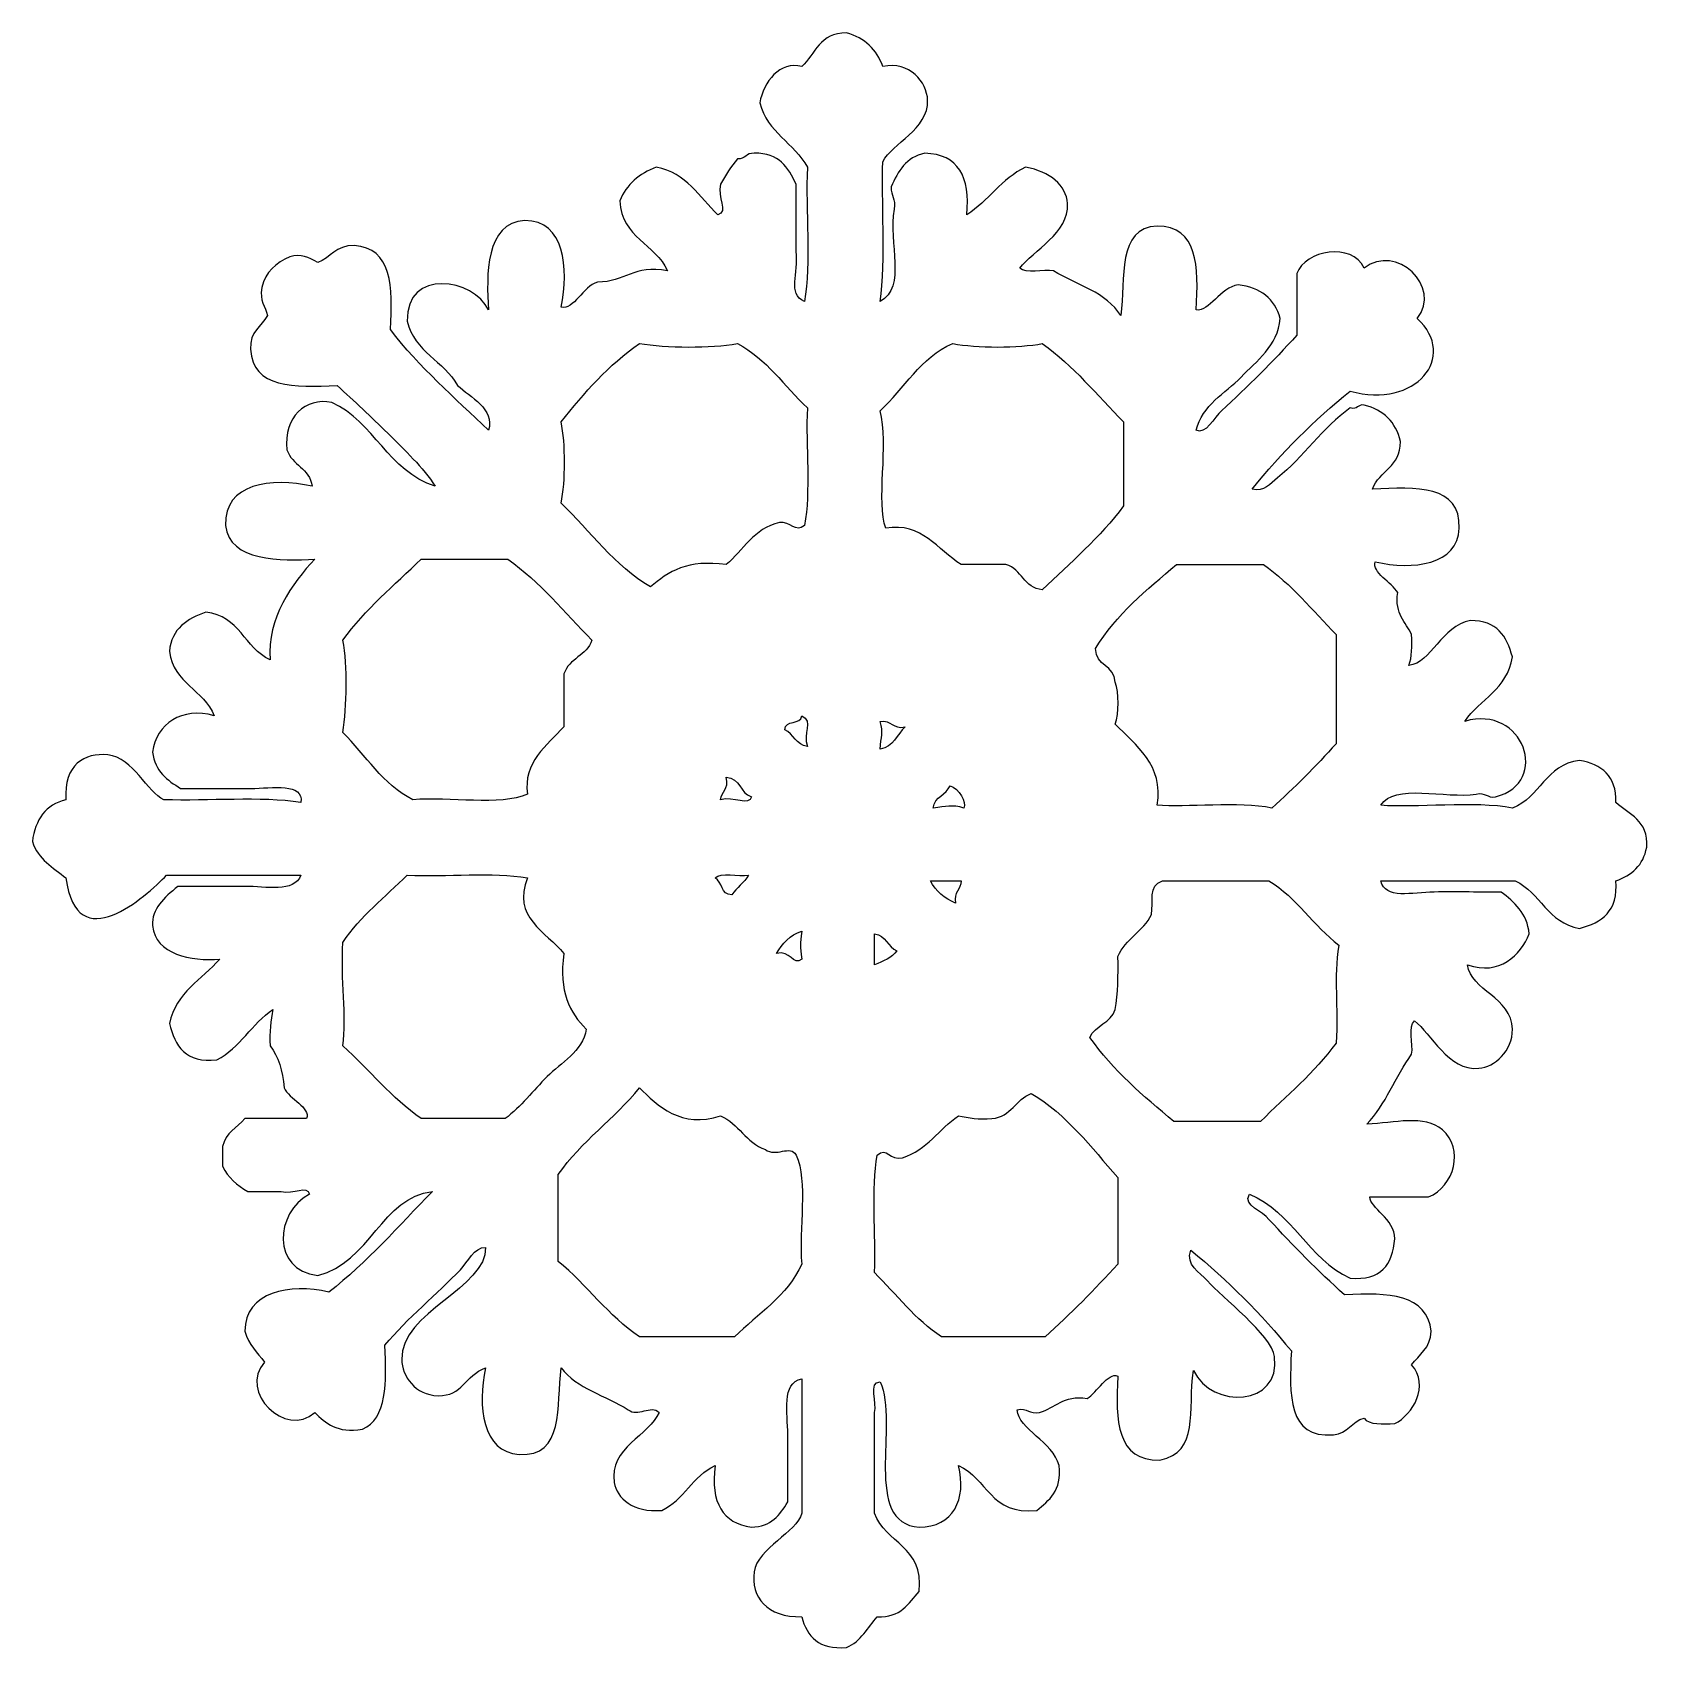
# Model space of a CAD drawing. Header units: centimetres. Extents: x -162 to 48, y -78 to 11.
# Drawn here: x 40.75 to 47.59, y 3.94 to 10.78 of the extents above; entities that cross this region are included whole.
import ezdxf

# ---------------------------------------------------------------- set-up
doc = ezdxf.new("R2010")
doc.units = ezdxf.units.CM
doc.header["$MEASUREMENT"] = 0
doc.layers.add('layer 1', color=7, linetype='Continuous')

msp = doc.modelspace()

# ---------------------------------------------------------------- linework, layer by layer
at = {"layer": 'layer 1', "color": 140}
for points, knots in [([(44.33799, 9.63819), (44.45172, 9.7001), (44.37127, 9.8855), (44.39695, 10.02851), (44.39695, 10.02851), (44.40619, 10.07313), (44.3826, 10.08492), (44.38542, 10.12305), (44.38542, 10.12305), (44.41405, 10.18895), (44.44779, 10.24995), (44.52706, 10.26495), (44.52706, 10.26495), (44.66942, 10.26174), (44.71934, 10.16557), (44.70453, 10.00499), (44.70453, 10.00499), (44.79651, 10.06297), (44.85082, 10.15816), (44.95302, 10.20605), (44.95302, 10.20605), (45.05679, 10.18732), (45.12565, 10.13025), (45.1305, 10.0521), (45.1305, 10.0521), (45.13836, 9.92867), (44.98421, 9.85333), (44.92944, 9.78009), (44.92944, 9.78009), (44.95368, 9.75303), (45.02764, 9.7757), (45.07134, 9.7681), (45.07134, 9.7681), (45.16843, 9.7075), (45.29644, 9.67769), (45.3554, 9.57877), (45.3554, 9.57877), (45.37643, 9.73528), (45.33876, 9.95016), (45.50909, 9.95756), (45.50909, 9.95756), (45.68172, 9.95645), (45.68585, 9.78703), (45.67451, 9.60262), (45.67451, 9.60262), (45.73072, 9.59403), (45.77508, 9.69898), (45.85225, 9.70888), (45.85225, 9.70888), (45.94659, 9.69689), (46.00732, 9.65136), (46.02953, 9.56698), (46.02953, 9.56698), (46.02075, 9.45004), (45.92857, 9.38583), (45.86404, 9.31855), (45.86404, 9.31855), (45.7984, 9.25062), (45.69928, 9.20043), (45.67451, 9.09391), (45.67451, 9.09391), (45.71271, 9.07216), (45.75241, 9.1496), (45.7811, 9.17665), (45.7811, 9.17665), (45.89293, 9.27813), (45.9988, 9.38511), (46.10048, 9.49603), (46.10048, 9.49603), (46.10048, 9.49603), (46.10048, 9.75631), (46.10048, 9.75631), (46.10048, 9.75631), (46.13448, 9.85569), (46.33462, 9.89035), (46.38454, 9.78009), (46.38454, 9.78009), (46.5193, 9.8855), (46.71643, 9.70082), (46.60938, 9.56698), (46.60938, 9.56698), (46.78345, 9.40385), (46.60388, 9.18333), (46.32538, 9.25959), (46.32538, 9.25959), (46.17261, 9.13623), (46.03464, 8.99826), (45.91141, 8.84549), (45.91141, 8.84549), (45.96087, 8.83186), (45.98773, 8.86907), (46.01773, 8.89285), (46.01773, 8.89285), (46.12773, 8.97972), (46.21001, 9.10596), (46.32538, 9.18844), (46.32538, 9.18844), (46.35886, 9.17849), (46.35585, 9.20528), (46.38454, 9.20043), (46.38454, 9.20043), (46.46702, 9.18058), (46.51832, 9.12902), (46.53823, 9.04654), (46.53823, 9.04654), (46.53961, 8.93858), (46.44828, 8.92358), (46.42011, 8.84549), (46.42011, 8.84549), (46.60545, 8.85354), (46.79288, 8.8635), (46.78666, 8.68), (46.78666, 8.68), (46.78207, 8.52467), (46.58973, 8.50109), (46.43191, 8.53784), (46.43191, 8.53784), (46.41527, 8.49349), (46.50214, 8.45071), (46.52644, 8.40773), (46.52644, 8.40773), (46.51327, 8.31555), (46.5609, 8.2843), (46.5856, 8.23026), (46.5856, 8.23026), (46.58678, 8.18171), (46.58789, 8.13343), (46.57381, 8.10015), (46.57381, 8.10015), (46.66854, 8.10912), (46.71178, 8.26838), (46.83402, 8.28941), (46.83402, 8.28941), (46.94611, 8.29105), (46.98863, 8.22331), (47.01156, 8.13572), (47.01156, 8.13572), (46.99073, 7.99867), (46.87379, 7.95779), (46.8105, 7.86345), (46.8105, 7.86345), (47.05775, 7.9365), (47.17606, 7.60553), (46.94061, 7.54427), (46.94061, 7.54427), (46.90314, 7.53831), (46.89875, 7.5653), (46.85787, 7.55587), (46.85787, 7.55587), (46.72822, 7.53549), (46.51072, 7.60323), (46.45549, 7.5085), (46.45549, 7.5085), (46.59438, 7.49645), (46.85394, 7.52717), (47.01156, 7.49691), (47.01156, 7.49691), (47.12988, 7.54015), (47.1511, 7.68041), (47.29536, 7.69797), (47.29536, 7.69797), (47.38898, 7.68113), (47.45227, 7.63396), (47.44925, 7.52049), (47.44925, 7.52049), (47.50382, 7.46847), (47.58768, 7.44607), (47.57936, 7.33123), (47.57936, 7.33123), (47.56554, 7.25399), (47.51581, 7.21337), (47.44925, 7.18932), (47.44925, 7.18932), (47.45895, 7.06125), (47.39036, 7.01159), (47.29536, 6.9882), (47.29536, 6.9882), (47.16041, 7.01087), (47.13106, 7.13914), (47.02335, 7.18932), (47.02335, 7.18932), (47.02335, 7.18932), (46.45549, 7.18932), (46.45549, 7.18932), (46.45549, 7.18932), (46.47141, 7.10861), (46.58861, 7.14052), (46.68033, 7.14189), (46.68033, 7.14189), (46.77952, 7.14333), (46.88165, 7.14078), (46.96413, 7.14189), (46.96413, 7.14189), (47.01851, 7.09754), (47.07485, 7.05529), (47.08251, 6.96442), (47.08251, 6.96442), (47.04668, 6.87499), (46.95679, 6.78668), (46.82223, 6.83405), (46.82223, 6.83405), (46.83448, 6.72451), (47.00855, 6.69818), (47.01156, 6.5623), (47.01156, 6.5623), (47.0134, 6.46895), (46.93504, 6.40258), (46.86966, 6.39656), (46.86966, 6.39656), (46.74067, 6.38476), (46.66716, 6.54402), (46.59739, 6.59768), (46.59739, 6.59768), (46.57033, 6.57364), (46.5932, 6.49941), (46.5856, 6.45571), (46.5856, 6.45571), (46.51674, 6.36262), (46.4758, 6.24195), (46.39633, 6.15992), (46.39633, 6.15992), (46.51373, 6.16503), (46.63807, 6.20244), (46.71571, 6.13634), (46.71571, 6.13634), (46.80978, 6.05635), (46.76563, 5.89735), (46.65655, 5.85254), (46.65655, 5.85254), (46.65655, 5.85254), (46.40832, 5.85254), (46.40832, 5.85254), (46.40832, 5.85254), (46.40904, 5.80583), (46.51419, 5.76128), (46.51465, 5.67506), (46.51465, 5.67506), (46.50469, 5.56664), (46.45595, 5.49733), (46.32538, 5.50932), (46.32538, 5.50932), (46.14765, 5.59186), (46.08292, 5.78762), (45.89942, 5.86433), (45.89942, 5.86433), (45.86981, 5.81323), (45.95884, 5.79358), (45.98216, 5.75781), (45.98216, 5.75781), (46.08384, 5.64637), (46.19036, 5.54004), (46.3018, 5.43837), (46.3018, 5.43837), (46.4874, 5.45062), (46.65033, 5.4402), (46.66854, 5.28467), (46.66854, 5.28467), (46.66559, 5.21261), (46.61704, 5.18621), (46.5856, 5.14258), (46.5856, 5.14258), (46.66277, 5.05499), (46.59025, 4.93248), (46.51465, 4.89435), (46.51465, 4.89435), (46.46309, 4.89389), (46.40511, 4.88714), (46.38454, 4.91793), (46.38454, 4.91793), (46.33115, 4.90405), (46.31752, 4.85091), (46.25443, 4.84698), (46.25443, 4.84698), (46.06051, 4.83054), (46.06857, 5.01614), (46.07689, 5.20174), (46.07689, 5.20174), (45.94934, 5.35818), (45.80816, 5.50054), (45.65119, 5.62763), (45.65119, 5.62763), (45.6297, 5.56435), (45.6884, 5.53546), (45.72194, 5.49753), (45.72194, 5.49753), (45.7811, 5.43051), (45.99415, 5.2683), (46.00594, 5.17789), (46.00594, 5.17789), (46.03326, 4.96713), (45.74271, 4.95325), (45.66298, 5.11899), (45.66298, 5.11899), (45.63848, 4.95004), (45.68886, 4.7721), (45.52089, 4.7404), (45.52089, 4.7404), (45.3383, 4.73509), (45.33228, 4.9068), (45.34361, 5.09541), (45.34361, 5.09541), (45.29899, 5.11179), (45.25622, 5.02492), (45.21324, 5.00068), (45.21324, 5.00068), (45.11084, 5.01633), (45.07992, 4.96045), (45.01218, 4.94145), (45.01218, 4.94145), (44.96829, 4.93313), (44.96134, 4.96157), (44.91738, 4.95325), (44.91738, 4.95325), (44.92341, 4.86847), (45.06813, 4.81993), (45.09512, 4.71681), (45.09512, 4.71681), (45.10717, 4.61029), (45.0526, 4.56987), (45.00039, 4.52735), (45.00039, 4.52735), (44.80437, 4.50494), (44.79101, 4.66506), (44.66922, 4.71681), (44.66922, 4.71681), (44.70617, 4.57445), (44.64537, 4.45614), (44.50347, 4.4564), (44.50347, 4.4564), (44.26082, 4.47395), (44.4189, 4.89225), (44.33799, 5.07163), (44.33799, 5.07163), (44.28807, 5.07045), (44.326, 4.98076), (44.31421, 4.94145), (44.31421, 4.94145), (44.31421, 4.94145), (44.31421, 4.51575), (44.31421, 4.51575), (44.31421, 4.51575), (44.3602, 4.38774), (44.52293, 4.37732), (44.50347, 4.18432), (44.50347, 4.18432), (44.45794, 4.13539), (44.42604, 4.07249), (44.326, 4.07806), (44.326, 4.07806), (44.28486, 4.03227), (44.2578, 3.97291), (44.19589, 3.94795), (44.19589, 3.94795), (44.08033, 3.93865), (44.02811, 3.99276), (44.00663, 4.07806), (44.00663, 4.07806), (43.8589, 4.07367), (43.79096, 4.16329), (43.8055, 4.26707), (43.8055, 4.26707), (43.81985, 4.37018), (43.98697, 4.43393), (44.00663, 4.51575), (44.00663, 4.51575), (44.00663, 4.51575), (44.00663, 5.08342), (44.00663, 5.08342), (44.00663, 5.08342), (43.91923, 5.0658), (43.94766, 4.94008), (43.94766, 4.84698), (43.94766, 4.84698), (43.94766, 4.84698), (43.94766, 4.56292), (43.94766, 4.56292), (43.94766, 4.56292), (43.9151, 4.50835), (43.87809, 4.45869), (43.79371, 4.4564), (43.79371, 4.4564), (43.67284, 4.47369), (43.62063, 4.55945), (43.64002, 4.71681), (43.64002, 4.71681), (43.54529, 4.67338), (43.50925, 4.57124), (43.41518, 4.52735), (43.41518, 4.52735), (43.29221, 4.51811), (43.22545, 4.57792), (43.21386, 4.64586), (43.21386, 4.64586), (43.18981, 4.79149), (43.36499, 4.84672), (43.40339, 4.94145), (43.40339, 4.94145), (43.36919, 4.97637), (43.31278, 4.91977), (43.27328, 4.95325), (43.27328, 4.95325), (43.179, 5.01293), (43.0544, 5.04247), (42.98948, 5.13052), (42.98948, 5.13052), (42.9691, 4.96943), (43.00448, 4.75291), (42.81174, 4.76398), (42.81174, 4.76398), (42.65595, 4.77322), (42.63472, 4.96831), (42.66984, 5.13052), (42.66984, 5.13052), (42.58087, 5.09659), (42.57301, 5.00965), (42.46878, 5.01247), (42.46878, 5.01247), (42.37241, 5.01496), (42.31666, 5.09449), (42.31509, 5.16636), (42.31509, 5.16636), (42.31024, 5.36486), (42.67652, 5.4689), (42.66984, 5.63943), (42.66984, 5.63943), (42.62129, 5.64015), (42.59588, 5.5787), (42.56351, 5.54496), (42.56351, 5.54496), (42.46741, 5.44485), (42.33723, 5.33879), (42.24388, 5.22532), (42.24388, 5.22532), (42.25056, 5.06907), (42.25449, 4.91538), (42.14934, 4.8705), (42.14934, 4.8705), (42.04164, 4.8534), (41.9929, 4.89546), (41.94828, 4.94145), (41.94828, 4.94145), (41.82466, 4.8308), (41.62262, 5.02839), (41.73524, 5.15437), (41.73524, 5.15437), (41.70444, 5.19453), (41.6675, 5.22853), (41.65249, 5.28467), (41.65249, 5.28467), (41.65151, 5.45134), (41.84176, 5.48966), (42.00744, 5.45042), (42.00744, 5.45042), (42.16972, 5.57588), (42.30238, 5.73095), (42.4452, 5.87586), (42.4452, 5.87586), (42.23346, 5.85437), (42.18007, 5.57359), (41.96008, 5.52111), (41.96008, 5.52111), (41.76111, 5.54378), (41.78024, 5.78716), (41.9247, 5.86433), (41.9247, 5.86433), (41.9171, 5.90639), (41.85814, 5.86086), (41.80619, 5.87586), (41.80619, 5.87586), (41.80619, 5.87586), (41.66448, 5.87586), (41.66448, 5.87586), (41.66448, 5.87586), (41.62013, 5.90292), (41.58036, 5.9341), (41.55796, 5.98245), (41.55796, 5.98245), (41.55796, 5.98245), (41.55796, 6.06539), (41.55796, 6.06539), (41.55796, 6.06539), (41.56903, 6.12527), (41.61941, 6.14584), (41.65249, 6.18371), (41.65249, 6.18371), (41.65249, 6.18371), (41.91271, 6.18371), (41.91271, 6.18371), (41.91271, 6.18371), (41.9321, 6.23087), (41.83829, 6.26671), (41.81817, 6.31381), (41.81817, 6.31381), (41.81261, 6.38712), (41.79321, 6.44648), (41.75902, 6.49109), (41.75902, 6.49109), (41.75528, 6.55005), (41.76085, 6.59971), (41.77081, 6.64505), (41.77081, 6.64505), (41.68086, 6.58517), (41.63258, 6.48323), (41.53411, 6.43219), (41.53411, 6.43219), (41.40145, 6.41785), (41.35638, 6.49109), (41.33305, 6.58589), (41.33305, 6.58589), (41.36175, 6.71875), (41.46991, 6.7724), (41.5459, 6.8579), (41.5459, 6.8579), (41.42549, 6.84866), (41.2718, 6.87729), (41.2621, 6.99999), (41.2621, 6.99999), (41.25653, 7.07094), (41.30947, 7.11693), (41.36863, 7.16574), (41.36863, 7.16574), (41.36863, 7.16574), (41.65249, 7.16574), (41.65249, 7.16574), (41.65249, 7.16574), (41.74146, 7.16574), (41.86023, 7.13731), (41.88886, 7.21284), (41.88886, 7.21284), (41.74513, 7.21474), (41.50411, 7.21147), (41.32126, 7.21284), (41.32126, 7.21284), (41.23347, 7.12276), (40.94037, 6.85672), (40.89536, 7.20112), (40.89536, 7.20112), (40.84171, 7.24593), (40.77679, 7.27967), (40.75346, 7.35481), (40.75346, 7.35481), (40.76545, 7.44954), (40.81052, 7.51053), (40.89536, 7.53228), (40.89536, 7.53228), (40.88606, 7.68021), (40.97437, 7.7317), (41.07284, 7.72155), (41.07284, 7.72155), (41.18054, 7.71022), (41.2397, 7.56209), (41.30947, 7.53228), (41.30947, 7.53228), (41.49946, 7.52514), (41.7186, 7.54683), (41.88886, 7.52049), (41.88886, 7.52049), (41.90229, 7.60553), (41.76753, 7.57991), (41.67601, 7.57991), (41.67601, 7.57991), (41.67601, 7.57991), (41.38042, 7.57991), (41.38042, 7.57991), (41.38042, 7.57991), (41.32427, 7.61411), (41.27114, 7.65178), (41.2621, 7.73334), (41.2621, 7.73334), (41.27711, 7.85349), (41.38645, 7.92562), (41.52232, 7.8873), (41.52232, 7.8873), (41.47823, 7.99683), (41.35087, 8.02337), (41.33305, 8.15904), (41.33305, 8.15904), (41.34183, 8.25679), (41.40885, 8.29655), (41.48701, 8.32499), (41.48701, 8.32499), (41.63094, 8.3111), (41.64948, 8.17202), (41.75902, 8.12393), (41.75902, 8.12393), (41.74467, 8.29937), (41.85172, 8.44658), (41.94828, 8.54963), (41.94828, 8.54963), (41.80547, 8.54085), (41.58731, 8.5381), (41.56975, 8.69179), (41.56975, 8.69179), (41.56346, 8.86907), (41.7636, 8.89744), (41.93649, 8.85728), (41.93649, 8.85728), (41.9266, 8.93419), (41.85172, 8.94598), (41.82997, 9.01097), (41.82997, 9.01097), (41.81542, 9.15333), (41.90852, 9.23214), (42.01923, 9.21203), (42.01923, 9.21203), (42.20064, 9.12948), (42.25639, 8.92102), (42.45673, 8.85728), (42.45673, 8.85728), (42.40523, 8.93747), (42.32845, 9.00953), (42.25593, 9.08212), (42.25593, 9.08212), (42.18681, 9.15097), (42.11423, 9.21642), (42.04282, 9.28344), (42.04282, 9.28344), (41.86004, 9.27374), (41.68433, 9.27165), (41.67601, 9.43713), (41.67601, 9.43713), (41.67188, 9.51175), (41.72226, 9.53278), (41.74722, 9.57877), (41.74722, 9.57877), (41.73963, 9.6188), (41.71303, 9.63956), (41.72344, 9.69715), (41.72344, 9.69715), (41.73799, 9.76528), (41.78516, 9.80112), (41.84176, 9.82746), (41.84176, 9.82746), (41.89214, 9.84226), (41.91847, 9.82444), (41.96008, 9.80367), (41.96008, 9.80367), (42.01602, 9.82287), (42.03633, 9.87738), (42.11377, 9.87462), (42.11377, 9.87462), (42.2746, 9.86585), (42.27853, 9.7001), (42.26772, 9.51961), (42.26772, 9.51961), (42.38905, 9.36107), (42.53973, 9.23188), (42.68183, 9.09391), (42.68183, 9.09391), (42.71118, 9.18451), (42.60374, 9.23516), (42.55152, 9.28344), (42.55152, 9.28344), (42.49512, 9.38832), (42.36822, 9.42305), (42.33867, 9.55525), (42.33867, 9.55525), (42.33193, 9.78147), (42.62221, 9.73548), (42.68183, 9.60262), (42.68183, 9.60262), (42.67331, 9.74818), (42.66846, 9.97329), (42.83552, 9.98115), (42.83552, 9.98115), (43.00566, 9.98023), (43.02184, 9.78055), (42.98948, 9.61441), (42.98948, 9.61441), (43.04261, 9.60098), (43.08211, 9.70265), (43.14317, 9.72067), (43.14317, 9.72067), (43.25919, 9.71929), (43.29594, 9.79673), (43.43876, 9.7681), (43.43876, 9.7681), (43.38792, 9.88268), (43.24602, 9.90673), (43.2377, 10.06369), (43.2377, 10.06369), (43.26587, 10.13419), (43.31973, 10.179), (43.39159, 10.20605), (43.39159, 10.20605), (43.52059, 10.18129), (43.57346, 10.08033), (43.65181, 10.00499), (43.65181, 10.00499), (43.69878, 10.01862), (43.64631, 10.0787), (43.6636, 10.13484), (43.6636, 10.13484), (43.68443, 10.17297), (43.70756, 10.20907), (43.73455, 10.24117), (43.73455, 10.24117), (43.76921, 10.23815), (43.77085, 10.26822), (43.8055, 10.26495), (43.8055, 10.26495), (43.91183, 10.26888), (43.9493, 10.20369), (43.98304, 10.13484), (43.98304, 10.13484), (43.98304, 10.13484), (43.98304, 9.85104), (43.98304, 9.85104), (43.98304, 9.85104), (43.99339, 9.75421), (43.94603, 9.67265), (44.01835, 9.63819), (44.01835, 9.63819), (44.04613, 9.80367), (44.02255, 10.02046), (44.03041, 10.20605), (44.03041, 10.20605), (43.97584, 10.3091), (43.86145, 10.35254), (43.82935, 10.4778), (43.82935, 10.4778), (43.84553, 10.5684), (43.91393, 10.6558), (44.00663, 10.63175), (44.00663, 10.63175), (44.06415, 10.68469), (44.08288, 10.77641), (44.19589, 10.77366), (44.19589, 10.77366), (44.27379, 10.75282), (44.3239, 10.70454), (44.34978, 10.63175), (44.34978, 10.63175), (44.46279, 10.65691), (44.53656, 10.56493), (44.53911, 10.48959), (44.53911, 10.48959), (44.54324, 10.36479), (44.38725, 10.30773), (44.34978, 10.22964), (44.34978, 10.22964), (44.34284, 10.07686), (44.36275, 9.81036), (44.33799, 9.63819)], [0, 0, 0, 0, 0.0053476, 0.0053476, 0.0053476, 0.0053476, 0.0106952, 0.0106952, 0.0106952, 0.0106952, 0.0160428, 0.0160428, 0.0160428, 0.0160428, 0.0213904, 0.0213904, 0.0213904, 0.0213904, 0.026738, 0.026738, 0.026738, 0.026738, 0.0320856, 0.0320856, 0.0320856, 0.0320856, 0.0374332, 0.0374332, 0.0374332, 0.0374332, 0.0427807, 0.0427807, 0.0427807, 0.0427807, 0.0481283, 0.0481283, 0.0481283, 0.0481283, 0.0534759, 0.0534759, 0.0534759, 0.0534759, 0.0588235, 0.0588235, 0.0588235, 0.0588235, 0.0641711, 0.0641711, 0.0641711, 0.0641711, 0.0695187, 0.0695187, 0.0695187, 0.0695187, 0.0748663, 0.0748663, 0.0748663, 0.0748663, 0.0802139, 0.0802139, 0.0802139, 0.0802139, 0.0855615, 0.0855615, 0.0855615, 0.0855615, 0.0909091, 0.0909091, 0.0909091, 0.0909091, 0.0962567, 0.0962567, 0.0962567, 0.0962567, 0.1016043, 0.1016043, 0.1016043, 0.1016043, 0.1069519, 0.1069519, 0.1069519, 0.1069519, 0.1122995, 0.1122995, 0.1122995, 0.1122995, 0.1176471, 0.1176471, 0.1176471, 0.1176471, 0.1229947, 0.1229947, 0.1229947, 0.1229947, 0.1283422, 0.1283422, 0.1283422, 0.1283422, 0.1336898, 0.1336898, 0.1336898, 0.1336898, 0.1390374, 0.1390374, 0.1390374, 0.1390374, 0.144385, 0.144385, 0.144385, 0.144385, 0.1497326, 0.1497326, 0.1497326, 0.1497326, 0.1550802, 0.1550802, 0.1550802, 0.1550802, 0.1604278, 0.1604278, 0.1604278, 0.1604278, 0.1657754, 0.1657754, 0.1657754, 0.1657754, 0.171123, 0.171123, 0.171123, 0.171123, 0.1764706, 0.1764706, 0.1764706, 0.1764706, 0.1818182, 0.1818182, 0.1818182, 0.1818182, 0.1871658, 0.1871658, 0.1871658, 0.1871658, 0.1925134, 0.1925134, 0.1925134, 0.1925134, 0.197861, 0.197861, 0.197861, 0.197861, 0.2032086, 0.2032086, 0.2032086, 0.2032086, 0.2085561, 0.2085561, 0.2085561, 0.2085561, 0.2139037, 0.2139037, 0.2139037, 0.2139037, 0.2192513, 0.2192513, 0.2192513, 0.2192513, 0.2245989, 0.2245989, 0.2245989, 0.2245989, 0.2299465, 0.2299465, 0.2299465, 0.2299465, 0.2352941, 0.2352941, 0.2352941, 0.2352941, 0.2406417, 0.2406417, 0.2406417, 0.2406417, 0.2459893, 0.2459893, 0.2459893, 0.2459893, 0.2513369, 0.2513369, 0.2513369, 0.2513369, 0.2566845, 0.2566845, 0.2566845, 0.2566845, 0.2620321, 0.2620321, 0.2620321, 0.2620321, 0.2673797, 0.2673797, 0.2673797, 0.2673797, 0.2727273, 0.2727273, 0.2727273, 0.2727273, 0.2780749, 0.2780749, 0.2780749, 0.2780749, 0.2834225, 0.2834225, 0.2834225, 0.2834225, 0.2887701, 0.2887701, 0.2887701, 0.2887701, 0.2941176, 0.2941176, 0.2941176, 0.2941176, 0.2994652, 0.2994652, 0.2994652, 0.2994652, 0.3048128, 0.3048128, 0.3048128, 0.3048128, 0.3101604, 0.3101604, 0.3101604, 0.3101604, 0.315508, 0.315508, 0.315508, 0.315508, 0.3208556, 0.3208556, 0.3208556, 0.3208556, 0.3262032, 0.3262032, 0.3262032, 0.3262032, 0.3315508, 0.3315508, 0.3315508, 0.3315508, 0.3368984, 0.3368984, 0.3368984, 0.3368984, 0.342246, 0.342246, 0.342246, 0.342246, 0.3475936, 0.3475936, 0.3475936, 0.3475936, 0.3529412, 0.3529412, 0.3529412, 0.3529412, 0.3582888, 0.3582888, 0.3582888, 0.3582888, 0.3636364, 0.3636364, 0.3636364, 0.3636364, 0.368984, 0.368984, 0.368984, 0.368984, 0.3743316, 0.3743316, 0.3743316, 0.3743316, 0.3796791, 0.3796791, 0.3796791, 0.3796791, 0.3850267, 0.3850267, 0.3850267, 0.3850267, 0.3903743, 0.3903743, 0.3903743, 0.3903743, 0.3957219, 0.3957219, 0.3957219, 0.3957219, 0.4010695, 0.4010695, 0.4010695, 0.4010695, 0.4064171, 0.4064171, 0.4064171, 0.4064171, 0.4117647, 0.4117647, 0.4117647, 0.4117647, 0.4171123, 0.4171123, 0.4171123, 0.4171123, 0.4224599, 0.4224599, 0.4224599, 0.4224599, 0.4278075, 0.4278075, 0.4278075, 0.4278075, 0.4331551, 0.4331551, 0.4331551, 0.4331551, 0.4385027, 0.4385027, 0.4385027, 0.4385027, 0.4438503, 0.4438503, 0.4438503, 0.4438503, 0.4491979, 0.4491979, 0.4491979, 0.4491979, 0.4545455, 0.4545455, 0.4545455, 0.4545455, 0.459893, 0.459893, 0.459893, 0.459893, 0.4652406, 0.4652406, 0.4652406, 0.4652406, 0.4705882, 0.4705882, 0.4705882, 0.4705882, 0.4759358, 0.4759358, 0.4759358, 0.4759358, 0.4812834, 0.4812834, 0.4812834, 0.4812834, 0.486631, 0.486631, 0.486631, 0.486631, 0.4919786, 0.4919786, 0.4919786, 0.4919786, 0.4973262, 0.4973262, 0.4973262, 0.4973262, 0.5026738, 0.5026738, 0.5026738, 0.5026738, 0.5080214, 0.5080214, 0.5080214, 0.5080214, 0.513369, 0.513369, 0.513369, 0.513369, 0.5187166, 0.5187166, 0.5187166, 0.5187166, 0.5240642, 0.5240642, 0.5240642, 0.5240642, 0.5294118, 0.5294118, 0.5294118, 0.5294118, 0.5347594, 0.5347594, 0.5347594, 0.5347594, 0.540107, 0.540107, 0.540107, 0.540107, 0.5454545, 0.5454545, 0.5454545, 0.5454545, 0.5508021, 0.5508021, 0.5508021, 0.5508021, 0.5561497, 0.5561497, 0.5561497, 0.5561497, 0.5614973, 0.5614973, 0.5614973, 0.5614973, 0.5668449, 0.5668449, 0.5668449, 0.5668449, 0.5721925, 0.5721925, 0.5721925, 0.5721925, 0.5775401, 0.5775401, 0.5775401, 0.5775401, 0.5828877, 0.5828877, 0.5828877, 0.5828877, 0.5882353, 0.5882353, 0.5882353, 0.5882353, 0.5935829, 0.5935829, 0.5935829, 0.5935829, 0.5989305, 0.5989305, 0.5989305, 0.5989305, 0.6042781, 0.6042781, 0.6042781, 0.6042781, 0.6096257, 0.6096257, 0.6096257, 0.6096257, 0.6149733, 0.6149733, 0.6149733, 0.6149733, 0.6203209, 0.6203209, 0.6203209, 0.6203209, 0.6256684, 0.6256684, 0.6256684, 0.6256684, 0.631016, 0.631016, 0.631016, 0.631016, 0.6363636, 0.6363636, 0.6363636, 0.6363636, 0.6417112, 0.6417112, 0.6417112, 0.6417112, 0.6470588, 0.6470588, 0.6470588, 0.6470588, 0.6524064, 0.6524064, 0.6524064, 0.6524064, 0.657754, 0.657754, 0.657754, 0.657754, 0.6631016, 0.6631016, 0.6631016, 0.6631016, 0.6684492, 0.6684492, 0.6684492, 0.6684492, 0.6737968, 0.6737968, 0.6737968, 0.6737968, 0.6791444, 0.6791444, 0.6791444, 0.6791444, 0.684492, 0.684492, 0.684492, 0.684492, 0.6898396, 0.6898396, 0.6898396, 0.6898396, 0.6951872, 0.6951872, 0.6951872, 0.6951872, 0.7005348, 0.7005348, 0.7005348, 0.7005348, 0.7058824, 0.7058824, 0.7058824, 0.7058824, 0.7112299, 0.7112299, 0.7112299, 0.7112299, 0.7165775, 0.7165775, 0.7165775, 0.7165775, 0.7219251, 0.7219251, 0.7219251, 0.7219251, 0.7272727, 0.7272727, 0.7272727, 0.7272727, 0.7326203, 0.7326203, 0.7326203, 0.7326203, 0.7379679, 0.7379679, 0.7379679, 0.7379679, 0.7433155, 0.7433155, 0.7433155, 0.7433155, 0.7486631, 0.7486631, 0.7486631, 0.7486631, 0.7540107, 0.7540107, 0.7540107, 0.7540107, 0.7593583, 0.7593583, 0.7593583, 0.7593583, 0.7647059, 0.7647059, 0.7647059, 0.7647059, 0.7700535, 0.7700535, 0.7700535, 0.7700535, 0.7754011, 0.7754011, 0.7754011, 0.7754011, 0.7807487, 0.7807487, 0.7807487, 0.7807487, 0.7860963, 0.7860963, 0.7860963, 0.7860963, 0.7914439, 0.7914439, 0.7914439, 0.7914439, 0.7967914, 0.7967914, 0.7967914, 0.7967914, 0.802139, 0.802139, 0.802139, 0.802139, 0.8074866, 0.8074866, 0.8074866, 0.8074866, 0.8128342, 0.8128342, 0.8128342, 0.8128342, 0.8181818, 0.8181818, 0.8181818, 0.8181818, 0.8235294, 0.8235294, 0.8235294, 0.8235294, 0.828877, 0.828877, 0.828877, 0.828877, 0.8342246, 0.8342246, 0.8342246, 0.8342246, 0.8395722, 0.8395722, 0.8395722, 0.8395722, 0.8449198, 0.8449198, 0.8449198, 0.8449198, 0.8502674, 0.8502674, 0.8502674, 0.8502674, 0.855615, 0.855615, 0.855615, 0.855615, 0.8609626, 0.8609626, 0.8609626, 0.8609626, 0.8663102, 0.8663102, 0.8663102, 0.8663102, 0.8716578, 0.8716578, 0.8716578, 0.8716578, 0.8770053, 0.8770053, 0.8770053, 0.8770053, 0.8823529, 0.8823529, 0.8823529, 0.8823529, 0.8877005, 0.8877005, 0.8877005, 0.8877005, 0.8930481, 0.8930481, 0.8930481, 0.8930481, 0.8983957, 0.8983957, 0.8983957, 0.8983957, 0.9037433, 0.9037433, 0.9037433, 0.9037433, 0.9090909, 0.9090909, 0.9090909, 0.9090909, 0.9144385, 0.9144385, 0.9144385, 0.9144385, 0.9197861, 0.9197861, 0.9197861, 0.9197861, 0.9251337, 0.9251337, 0.9251337, 0.9251337, 0.9304813, 0.9304813, 0.9304813, 0.9304813, 0.9358289, 0.9358289, 0.9358289, 0.9358289, 0.9411765, 0.9411765, 0.9411765, 0.9411765, 0.9465241, 0.9465241, 0.9465241, 0.9465241, 0.9518717, 0.9518717, 0.9518717, 0.9518717, 0.9572193, 0.9572193, 0.9572193, 0.9572193, 0.9625668, 0.9625668, 0.9625668, 0.9625668, 0.9679144, 0.9679144, 0.9679144, 0.9679144, 0.973262, 0.973262, 0.973262, 0.973262, 0.9786096, 0.9786096, 0.9786096, 0.9786096, 0.9839572, 0.9839572, 0.9839572, 0.9839572, 0.9893048, 0.9893048, 0.9893048, 0.9893048, 1, 1, 1, 1]), ([(44.03041, 9.18844), (43.93358, 9.28114), (43.85824, 9.39507), (43.73455, 9.46072), (43.73455, 9.46072), (43.622, 9.44014), (43.43319, 9.44218), (43.32045, 9.46072), (43.32045, 9.46072), (43.18962, 9.37077), (43.08722, 9.25245), (42.98948, 9.12929), (42.98948, 9.12929), (43.00841, 9.03822), (43.00841, 8.87759), (42.98948, 8.78633), (42.98948, 8.78633), (43.11402, 8.66657), (43.21386, 8.52192), (43.36781, 8.43151), (43.36781, 8.43151), (43.43988, 8.49715), (43.52655, 8.54871), (43.68719, 8.52605), (43.68719, 8.52605), (43.76069, 8.58638), (43.80229, 8.67928), (43.91209, 8.70359), (43.91209, 8.70359), (43.95874, 8.71073), (43.98068, 8.65733), (44.01835, 8.69179), (44.01835, 8.69179), (44.04567, 8.83415), (44.02274, 9.02643), (44.03041, 9.18844)], [0, 0, 0, 0, 0.1, 0.1, 0.1, 0.1, 0.2, 0.2, 0.2, 0.2, 0.3, 0.3, 0.3, 0.3, 0.4, 0.4, 0.4, 0.4, 0.5, 0.5, 0.5, 0.5, 0.6, 0.6, 0.6, 0.6, 0.7, 0.7, 0.7, 0.7, 0.8, 0.8, 0.8, 0.8, 1, 1, 1, 1]), ([(45.36719, 8.77427), (45.36719, 8.77427), (45.36719, 9.12929), (45.36719, 9.12929), (45.36719, 9.12929), (45.25576, 9.24275), (45.155, 9.36684), (45.02397, 9.46072), (45.02397, 9.46072), (44.92413, 9.44106), (44.74548, 9.44106), (44.64564, 9.46072), (44.64564, 9.46072), (44.50649, 9.40267), (44.44202, 9.26981), (44.33799, 9.17665), (44.33799, 9.17665), (44.37612, 9.03403), (44.32089, 8.7877), (44.36157, 8.68), (44.36157, 8.68), (44.51527, 8.70634), (44.58183, 8.58822), (44.68101, 8.52605), (44.68101, 8.52605), (44.68101, 8.52605), (44.87028, 8.52605), (44.87028, 8.52605), (44.87028, 8.52605), (44.93776, 8.50711), (44.94536, 8.42758), (45.02397, 8.41952), (45.02397, 8.41952), (45.14137, 8.53482), (45.26938, 8.63951), (45.36719, 8.77427)], [0, 0, 0, 0, 0.1, 0.1, 0.1, 0.1, 0.2, 0.2, 0.2, 0.2, 0.3, 0.3, 0.3, 0.3, 0.4, 0.4, 0.4, 0.4, 0.5, 0.5, 0.5, 0.5, 0.6, 0.6, 0.6, 0.6, 0.7, 0.7, 0.7, 0.7, 0.8, 0.8, 0.8, 0.8, 1, 1, 1, 1]), ([(42.76457, 8.54963), (42.76457, 8.54963), (42.39783, 8.54963), (42.39783, 8.54963), (42.39783, 8.54963), (42.28436, 8.43826), (42.16022, 8.3377), (42.0666, 8.20641), (42.0666, 8.20641), (42.08671, 8.09595), (42.08304, 7.92746), (42.0666, 7.81608), (42.0666, 7.81608), (42.16415, 7.72063), (42.23326, 7.59655), (42.36219, 7.53228), (42.36219, 7.53228), (42.51824, 7.54591), (42.72991, 7.50385), (42.84731, 7.55587), (42.84731, 7.55587), (42.82655, 7.68945), (42.92986, 7.76315), (43.00101, 7.83987), (43.00101, 7.83987), (43.00101, 7.83987), (43.00101, 8.06451), (43.00101, 8.06451), (43.00101, 8.06451), (43.02276, 8.12969), (43.0981, 8.14129), (43.11958, 8.20641), (43.11958, 8.20641), (43.00402, 8.32407), (42.89953, 8.45208), (42.76457, 8.54963)], [0, 0, 0, 0, 0.1, 0.1, 0.1, 0.1, 0.2, 0.2, 0.2, 0.2, 0.3, 0.3, 0.3, 0.3, 0.4, 0.4, 0.4, 0.4, 0.5, 0.5, 0.5, 0.5, 0.6, 0.6, 0.6, 0.6, 0.7, 0.7, 0.7, 0.7, 0.8, 0.8, 0.8, 0.8, 1, 1, 1, 1]), ([(45.99415, 7.49691), (46.0896, 7.58266), (46.18047, 7.67346), (46.26622, 7.76872), (46.26622, 7.76872), (46.26622, 7.76872), (46.26622, 8.23026), (46.26622, 8.23026), (46.26622, 8.23026), (46.16684, 8.33167), (46.07781, 8.44422), (45.95858, 8.52605), (45.95858, 8.52605), (45.95858, 8.52605), (45.59184, 8.52605), (45.59184, 8.52605), (45.59184, 8.52605), (45.46448, 8.4207), (45.33712, 8.31529), (45.24881, 8.1711), (45.24881, 8.1711), (45.24907, 8.09668), (45.32972, 8.10218), (45.33155, 8.0292), (45.33155, 8.0292), (45.34911, 7.98458), (45.34911, 7.89627), (45.33155, 7.85166), (45.33155, 7.85166), (45.41823, 7.76269), (45.53956, 7.67949), (45.50909, 7.5085), (45.50909, 7.5085), (45.62852, 7.49828), (45.85618, 7.52488), (45.99415, 7.49691)], [0, 0, 0, 0, 0.1, 0.1, 0.1, 0.1, 0.2, 0.2, 0.2, 0.2, 0.3, 0.3, 0.3, 0.3, 0.4, 0.4, 0.4, 0.4, 0.5, 0.5, 0.5, 0.5, 0.6, 0.6, 0.6, 0.6, 0.7, 0.7, 0.7, 0.7, 0.8, 0.8, 0.8, 0.8, 1, 1, 1, 1]), ([(43.93561, 7.82807), (43.9719, 7.80914), (43.98324, 7.76525), (44.03041, 7.75712), (44.03041, 7.75712), (44.01029, 7.81261), (44.05746, 7.86234), (44.00663, 7.8873), (44.00663, 7.8873), (44.00473, 7.8457), (43.93423, 7.87295), (43.93561, 7.82807)], [0, 0, 0, 0, 0.25, 0.25, 0.25, 0.25, 0.5, 0.5, 0.5, 0.5, 1, 1, 1, 1]), ([(44.33799, 7.74533), (44.39531, 7.75509), (44.40874, 7.80849), (44.44432, 7.83987), (44.44432, 7.83987), (44.39001, 7.82906), (44.38725, 7.86948), (44.33799, 7.86345), (44.33799, 7.86345), (44.3526, 7.81333), (44.34218, 7.7999), (44.33799, 7.74533)], [0, 0, 0, 0, 0.25, 0.25, 0.25, 0.25, 0.5, 0.5, 0.5, 0.5, 1, 1, 1, 1]), ([(43.6636, 7.53228), (43.71772, 7.54755), (43.78585, 7.50267), (43.79371, 7.54427), (43.79371, 7.54427), (43.74589, 7.55934), (43.74726, 7.6238), (43.68719, 7.62702), (43.68719, 7.62702), (43.70016, 7.57434), (43.66734, 7.56812), (43.6636, 7.53228)], [0, 0, 0, 0, 0.25, 0.25, 0.25, 0.25, 0.5, 0.5, 0.5, 0.5, 1, 1, 1, 1]), ([(44.63358, 7.59144), (44.61858, 7.55122), (44.5682, 7.54663), (44.56263, 7.49691), (44.56263, 7.49691), (44.61766, 7.50221), (44.64144, 7.51289), (44.69274, 7.49691), (44.69274, 7.49691), (44.70388, 7.51957), (44.67171, 7.58057), (44.63358, 7.59144)], [0, 0, 0, 0, 0.25, 0.25, 0.25, 0.25, 0.5, 0.5, 0.5, 0.5, 1, 1, 1, 1]), ([(42.33867, 7.21284), (42.24506, 7.12132), (42.14056, 7.04048), (42.0666, 6.92904), (42.0666, 6.92904), (42.05625, 6.77352), (42.0835, 6.61681), (42.0666, 6.49109), (42.0666, 6.49109), (42.17941, 6.39105), (42.27185, 6.27064), (42.39783, 6.18371), (42.39783, 6.18371), (42.39783, 6.18371), (42.75258, 6.18371), (42.75258, 6.18371), (42.75258, 6.18371), (42.82006, 6.23454), (42.8709, 6.30209), (42.93006, 6.36124), (42.93006, 6.36124), (42.98856, 6.41949), (43.0789, 6.46659), (43.0958, 6.5623), (43.0958, 6.5623), (43.02623, 6.6307), (42.97788, 6.72038), (43.00101, 6.88168), (43.00101, 6.88168), (42.92776, 6.97228), (42.77846, 7.0372), (42.84731, 7.20112), (42.84731, 7.20112), (42.70011, 7.22719), (42.50527, 7.20597), (42.33867, 7.21284)], [0, 0, 0, 0, 0.1, 0.1, 0.1, 0.1, 0.2, 0.2, 0.2, 0.2, 0.3, 0.3, 0.3, 0.3, 0.4, 0.4, 0.4, 0.4, 0.5, 0.5, 0.5, 0.5, 0.6, 0.6, 0.6, 0.6, 0.7, 0.7, 0.7, 0.7, 0.8, 0.8, 0.8, 0.8, 1, 1, 1, 1]), ([(43.71097, 7.13017), (43.7318, 7.16063), (43.76233, 7.181), (43.78198, 7.21284), (43.78198, 7.21284), (43.73829, 7.20524), (43.66406, 7.22837), (43.64002, 7.20112), (43.64002, 7.20112), (43.67173, 7.18539), (43.6636, 7.13017), (43.71097, 7.13017)], [0, 0, 0, 0, 0.25, 0.25, 0.25, 0.25, 0.5, 0.5, 0.5, 0.5, 1, 1, 1, 1]), ([(44.65717, 7.09453), (44.64727, 7.14399), (44.68029, 7.15048), (44.68101, 7.18932), (44.68101, 7.18932), (44.68101, 7.18932), (44.55084, 7.18932), (44.55084, 7.18932), (44.55084, 7.18932), (44.57259, 7.14379), (44.61209, 7.11647), (44.65717, 7.09453)], [0, 0, 0, 0, 0.25, 0.25, 0.25, 0.25, 0.5, 0.5, 0.5, 0.5, 1, 1, 1, 1]), ([(45.58004, 6.17191), (45.58004, 6.17191), (45.94659, 6.17191), (45.94659, 6.17191), (45.94659, 6.17191), (46.05586, 6.27962), (46.1747, 6.37788), (46.26622, 6.50314), (46.26622, 6.50314), (46.27749, 6.65867), (46.25371, 6.77607), (46.27802, 6.91705), (46.27802, 6.91705), (46.17077, 6.99908), (46.09956, 7.1172), (45.98216, 7.18932), (45.98216, 7.18932), (45.98216, 7.18932), (45.53261, 7.18932), (45.53261, 7.18932), (45.53261, 7.18932), (45.46907, 7.16921), (45.49521, 7.09938), (45.48525, 7.04716), (45.48525, 7.04716), (45.45197, 6.97412), (45.37479, 6.94477), (45.34361, 6.86988), (45.34361, 6.86988), (45.34544, 6.78904), (45.34407, 6.71134), (45.33155, 6.64505), (45.33155, 6.64505), (45.31583, 6.58589), (45.24606, 6.58078), (45.22503, 6.52673), (45.22503, 6.52673), (45.32369, 6.38869), (45.45013, 6.27824), (45.58004, 6.17191)], [0, 0, 0, 0, 0.0909091, 0.0909091, 0.0909091, 0.0909091, 0.1818182, 0.1818182, 0.1818182, 0.1818182, 0.2727273, 0.2727273, 0.2727273, 0.2727273, 0.3636364, 0.3636364, 0.3636364, 0.3636364, 0.4545455, 0.4545455, 0.4545455, 0.4545455, 0.5454545, 0.5454545, 0.5454545, 0.5454545, 0.6363636, 0.6363636, 0.6363636, 0.6363636, 0.7272727, 0.7272727, 0.7272727, 0.7272727, 0.8181818, 0.8181818, 0.8181818, 0.8181818, 1, 1, 1, 1]), ([(43.90004, 6.88168), (43.959, 6.89812), (43.96987, 6.82737), (44.00663, 6.8579), (44.00663, 6.8579), (43.99942, 6.91542), (43.99942, 6.91869), (44.00663, 6.97647), (44.00663, 6.97647), (43.95598, 6.96003), (43.92526, 6.92354), (43.90004, 6.88168)], [0, 0, 0, 0, 0.25, 0.25, 0.25, 0.25, 0.5, 0.5, 0.5, 0.5, 1, 1, 1, 1]), ([(44.31421, 6.83405), (44.3507, 6.84912), (44.38745, 6.86366), (44.40894, 6.89347), (44.40894, 6.89347), (44.36878, 6.90847), (44.36413, 6.95911), (44.31421, 6.96442), (44.31421, 6.96442), (44.31421, 6.96442), (44.31421, 6.83405), (44.31421, 6.83405)], [0, 0, 0, 0, 0.25, 0.25, 0.25, 0.25, 0.5, 0.5, 0.5, 0.5, 1, 1, 1, 1]), ([(43.85293, 6.0536), (43.76993, 6.08111), (43.74104, 6.16248), (43.6636, 6.1955), (43.6636, 6.1955), (43.49884, 6.14027), (43.39434, 6.23939), (43.32045, 6.31381), (43.32045, 6.31381), (43.21504, 6.18279), (43.07314, 6.08779), (42.97742, 5.94707), (42.97742, 5.94707), (42.97742, 5.94707), (42.97742, 5.58027), (42.97742, 5.58027), (42.97742, 5.58027), (43.0981, 5.48023), (43.18936, 5.35058), (43.32045, 5.26089), (43.32045, 5.26089), (43.32045, 5.26089), (43.72256, 5.26089), (43.72256, 5.26089), (43.72256, 5.26089), (43.8224, 5.35864), (43.94445, 5.43352), (44.00663, 5.56848), (44.00663, 5.56848), (43.99457, 5.71824), (44.03316, 5.91818), (43.98304, 6.02982), (43.98304, 6.02982), (43.959, 6.07581), (43.89519, 6.01802), (43.85293, 6.0536)], [0, 0, 0, 0, 0.1, 0.1, 0.1, 0.1, 0.2, 0.2, 0.2, 0.2, 0.3, 0.3, 0.3, 0.3, 0.4, 0.4, 0.4, 0.4, 0.5, 0.5, 0.5, 0.5, 0.6, 0.6, 0.6, 0.6, 0.7, 0.7, 0.7, 0.7, 0.8, 0.8, 0.8, 0.8, 1, 1, 1, 1]), ([(44.31421, 5.5329), (44.40783, 5.44118), (44.48546, 5.33368), (44.59827, 5.26089), (44.59827, 5.26089), (44.59827, 5.26089), (45.03576, 5.26089), (45.03576, 5.26089), (45.03576, 5.26089), (45.14347, 5.35844), (45.24534, 5.46123), (45.34361, 5.56848), (45.34361, 5.56848), (45.34361, 5.56848), (45.34361, 5.93528), (45.34361, 5.93528), (45.34361, 5.93528), (45.22942, 6.06172), (45.1284, 6.20107), (44.9768, 6.29003), (44.9768, 6.29003), (44.9105, 6.26579), (44.89341, 6.19203), (44.81112, 6.18371), (44.81112, 6.18371), (44.75517, 6.17912), (44.71239, 6.18764), (44.66922, 6.1955), (44.66922, 6.1955), (44.58713, 6.13955), (44.53721, 6.0513), (44.43252, 6.01802), (44.43252, 6.01802), (44.37848, 6.00368), (44.36688, 6.06749), (44.326, 6.02982), (44.326, 6.02982), (44.29986, 5.88654), (44.32115, 5.69583), (44.31421, 5.5329)], [0, 0, 0, 0, 0.0909091, 0.0909091, 0.0909091, 0.0909091, 0.1818182, 0.1818182, 0.1818182, 0.1818182, 0.2727273, 0.2727273, 0.2727273, 0.2727273, 0.3636364, 0.3636364, 0.3636364, 0.3636364, 0.4545455, 0.4545455, 0.4545455, 0.4545455, 0.5454545, 0.5454545, 0.5454545, 0.5454545, 0.6363636, 0.6363636, 0.6363636, 0.6363636, 0.7272727, 0.7272727, 0.7272727, 0.7272727, 0.8181818, 0.8181818, 0.8181818, 0.8181818, 1, 1, 1, 1])]:
    msp.add_open_spline(points, degree=3, knots=knots, dxfattribs=at)

doc.saveas('drawing.dxf')
